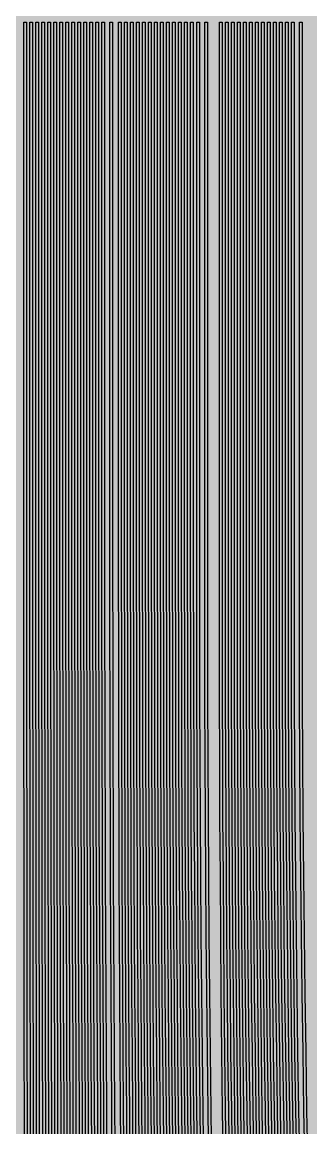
# Model space of a CAD drawing. Header units: metres. Extents: x -7231 to 10969, y -37556 to 1873.
# Drawn here: x 1692 to 1909, y -328 to 501 of the extents above; entities that cross this region are included whole.
import ezdxf

# ---------------------------------------------------------------- set-up
doc = ezdxf.new("R2010")
doc.units = ezdxf.units.M
doc.layers.add('Metal1', color=4, linetype='CONTINUOUS')
doc.layers.add('Polyimide', color=7, linetype='CONTINUOUS')

msp = doc.modelspace()

# ---------------------------------------------------------------- hatches: boundary and pattern name
at = {"layer": 'Polyimide'}
msp.add_hatch(color=7, dxfattribs=at).paths.add_polyline_path([(4065.69, -468), (4066.67, -501.99), (4068.51, -535.99), (4071.41, -569.99), (4075.54, -603.99), (4081.04, -637.99), (4088.01, -671.99), (4096.52, -705.98), (4106.62, -739.98), (4118.33, -773.98), (4131.63, -807.98), (4146.49, -841.98), (4162.87, -875.98), (4180.68, -909.97), (4199.83, -943.97), (4220.22, -977.97), (4241.73, -1011.97), (4264.21, -1045.97), (4287.52, -1079.96), (4311.51, -1113.96), (4336.01, -1147.96), (4360.86, -1181.96), (4385.88, -1215.96), (4410.89, -1249.96), (4435.74, -1283.95), (4460.24, -1317.95), (4484.23, -1351.95), (4507.54, -1385.95), (4530.02, -1419.95), (4551.53, -1453.94), (4571.92, -1487.94), (4591.07, -1521.94), (4608.88, -1555.94), (4625.26, -1589.94), (4640.12, -1623.94), (4653.42, -1657.93), (4665.13, -1691.93), (4675.23, -1725.93), (4683.74, -1759.93), (4690.71, -1793.93), (4696.21, -1827.93), (4700.34, -1861.92), (4703.24, -1895.92), (4705.08, -1929.92), (4706.06, -1963.92), (4706.44, -1997.92), (4706.5, -2031.91), (4706.5, -4793.02), (4709.95, -4838.39), (4720.22, -4882.71), (4737.08, -4924.98), (4760.13, -4964.2), (4788.85, -4999.49), (4822.58, -5030.03), (4860.53, -5055.12), (4901.85, -5074.18), (4901.85, -5074.18), (4970.68, -5105.23), (5034.7, -5145.26), (5092.76, -5193.54), (5143.8, -5249.19), (5186.89, -5311.2), (5221.24, -5378.44), (5246.23, -5449.69), (5261.41, -5523.66), (5266.5, -5599), (5261.41, -5674.34), (5246.23, -5748.31), (5221.24, -5819.56), (5186.89, -5886.8), (5143.8, -5948.81), (5092.76, -6004.46), (5034.7, -6052.74), (4970.68, -6092.77), (4901.85, -6123.82), (4860.53, -6142.88), (4822.58, -6167.97), (4788.85, -6198.51), (4760.13, -6233.8), (4737.08, -6273.02), (4720.22, -6315.29), (4709.95, -6359.61), (4706.5, -6404.98), (4706.5, -9221.52), (4709.95, -9266.88), (4720.22, -9311.21), (4737.08, -9353.47), (4760.13, -9392.7), (4788.85, -9427.98), (4822.58, -9458.52), (4860.53, -9483.61), (4901.85, -9502.67), (4970.68, -9533.72), (5034.7, -9573.75), (5092.76, -9622.03), (5143.8, -9677.68), (5186.89, -9739.69), (5221.24, -9806.94), (5246.23, -9878.19), (5261.41, -9952.16), (5266.5, -10027.49), (5261.41, -10102.83), (5246.23, -10176.8), (5221.24, -10248.05), (5186.89, -10315.3), (5143.8, -10377.31), (5092.76, -10432.96), (5034.7, -10481.24), (4970.68, -10521.27), (4901.85, -10552.32), (4860.53, -10571.38), (4822.58, -10596.46), (4788.85, -10627), (4760.13, -10662.29), (4737.08, -10701.52), (4720.22, -10743.78), (4709.95, -10788.1), (4706.5, -10833.47), (4706.5, -13650.01), (4709.95, -13695.38), (4720.22, -13739.7), (4737.08, -13781.96), (4760.13, -13821.19), (4788.85, -13856.48), (4822.58, -13887.02), (4860.53, -13912.11), (4901.85, -13931.17), (4970.68, -13962.22), (5034.7, -14002.25), (5092.76, -14050.53), (5143.8, -14106.18), (5186.89, -14168.19), (5221.24, -14235.43), (5246.23, -14306.68), (5261.41, -14380.65), (5266.5, -14455.99), (5261.41, -14531.33), (5246.23, -14605.29), (5221.24, -14676.55), (5186.89, -14743.79), (5143.8, -14805.8), (5092.76, -14861.45), (5034.7, -14909.73), (4970.68, -14949.76), (4901.85, -14980.81), (4860.53, -14999.87), (4822.58, -15024.96), (4788.85, -15055.5), (4760.13, -15090.79), (4737.08, -15130.01), (4720.22, -15172.27), (4709.95, -15216.6), (4706.5, -15261.97), (4706.5, -15455.99), (4720.95, -15750.04), (4764.14, -16041.26), (4835.68, -16326.84), (4934.86, -16604.04), (5060.74, -16870.18), (5212.09, -17122.7), (5387.47, -17359.17), (5585.18, -17577.31), (5803.32, -17775.02), (6039.79, -17950.4), (6292.31, -18101.75), (6558.45, -18227.63), (6835.65, -18326.81), (7121.23, -18398.34), (7412.45, -18441.54), (7706.5, -18455.99), (9969.01, -18455.99), (10047.42, -18459.84), (10125.08, -18471.36), (10201.23, -18490.44), (10275.15, -18516.89), (10346.12, -18550.45), (10413.46, -18590.81), (10476.52, -18637.58), (10534.69, -18690.3), (10587.41, -18748.47), (10634.18, -18811.53), (10674.54, -18878.87), (10708.11, -18949.84), (10734.56, -19023.76), (10753.63, -19099.92), (10765.15, -19177.58), (10769.01, -19255.99), (10769.01, -20895.8), (10730.24, -20951.41), (10694.6, -21009.08), (10662.21, -21068.63), (10633.17, -21129.89), (10607.55, -21192.66), (10585.45, -21256.74), (10566.93, -21321.96), (10552.05, -21388.09), (10540.84, -21454.95), (10533.35, -21522.33), (10529.6, -21590.02), (10529.6, -21657.81), (10533.35, -21725.5), (10540.84, -21792.87), (10552.05, -21859.73), (10566.93, -21925.87), (10585.45, -21991.08), (10607.55, -22055.17), (10633.17, -22117.94), (10662.21, -22179.19), (10694.6, -22238.74), (10730.24, -22296.41), (10769.01, -22352.03), (10769.01, -32454.24), (10728.74, -32510.49), (10691.72, -32568.92), (10658.05, -32629.35), (10627.85, -32691.58), (10601.2, -32755.42), (10578.21, -32820.67), (10558.93, -32887.1), (10543.44, -32954.52), (10531.77, -33022.71), (10523.97, -33091.44), (10520.07, -33160.51), (10520.07, -33229.69), (10523.97, -33298.75), (10531.77, -33367.49), (10543.44, -33435.67), (10558.93, -33503.09), (10578.21, -33569.53), (10601.2, -33634.77), (10627.85, -33698.61), (10658.05, -33760.85), (10691.72, -33821.28), (10728.74, -33879.71), (10769.01, -33935.96), (10769.01, -36556), (10765.15, -36634.41), (10753.63, -36712.07), (10734.56, -36788.23), (10708.11, -36862.15), (10674.54, -36933.12), (10634.18, -37000.46), (10587.41, -37063.51), (10534.69, -37121.69), (10476.52, -37174.41), (10413.46, -37221.18), (10346.12, -37261.54), (10275.15, -37295.1), (10201.23, -37321.55), (10125.08, -37340.63), (10047.42, -37352.15), (9969.01, -37356), (-6231.01, -37356), (-6309.42, -37352.15), (-6387.08, -37340.63), (-6463.23, -37321.55), (-6537.15, -37295.1), (-6608.12, -37261.54), (-6675.46, -37221.18), (-6738.52, -37174.41), (-6796.69, -37121.69), (-6849.41, -37063.51), (-6896.18, -37000.46), (-6936.54, -36933.12), (-6970.11, -36862.15), (-6996.56, -36788.23), (-7015.63, -36712.07), (-7027.15, -36634.41), (-7031.01, -36556), (-7031.01, -33936), (-6990.74, -33879.75), (-6953.7, -33821.31), (-6920.03, -33760.88), (-6889.82, -33698.64), (-6863.18, -33634.8), (-6840.18, -33569.55), (-6820.9, -33503.11), (-6805.4, -33435.69), (-6793.74, -33367.49), (-6785.94, -33298.75), (-6782.03, -33229.68), (-6782.03, -33160.5), (-6785.94, -33091.43), (-6793.74, -33022.69), (-6805.4, -32954.5), (-6820.9, -32887.07), (-6840.18, -32820.63), (-6863.18, -32755.39), (-6889.82, -32691.54), (-6920.03, -32629.3), (-6953.7, -32568.87), (-6990.74, -32510.43), (-7031.01, -32454.18), (-7031.01, -22364.83), (-6990.74, -22308.58), (-6953.7, -22250.14), (-6920.03, -22189.71), (-6889.82, -22127.47), (-6863.18, -22063.62), (-6840.18, -21998.38), (-6820.9, -21931.94), (-6805.4, -21864.51), (-6793.74, -21796.32), (-6785.94, -21727.58), (-6782.03, -21658.51), (-6782.03, -21589.33), (-6785.94, -21520.26), (-6793.74, -21451.52), (-6805.4, -21383.32), (-6820.9, -21315.9), (-6840.18, -21249.46), (-6863.18, -21184.21), (-6889.82, -21120.37), (-6920.03, -21058.13), (-6953.7, -20997.7), (-6990.74, -20939.26), (-7031.01, -20883.01), (-7031.01, -19255.99), (-7027.15, -19177.58), (-7015.63, -19099.92), (-6996.56, -19023.76), (-6970.11, -18949.84), (-6936.54, -18878.87), (-6896.18, -18811.53), (-6849.41, -18748.47), (-6796.69, -18690.3), (-6738.52, -18637.58), (-6675.46, -18590.81), (-6608.12, -18550.45), (-6537.15, -18516.89), (-6463.23, -18490.44), (-6387.08, -18471.36), (-6309.42, -18459.84), (-6231.01, -18455.99), (-3968.5, -18455.99), (-3674.45, -18441.54), (-3383.23, -18398.34), (-3097.65, -18326.81), (-2820.45, -18227.63), (-2554.31, -18101.75), (-2301.79, -17950.4), (-2065.32, -17775.02), (-1847.18, -17577.31), (-1649.47, -17359.17), (-1474.09, -17122.7), (-1322.74, -16870.18), (-1196.86, -16604.04), (-1097.68, -16326.84), (-1026.14, -16041.26), (-982.95, -15750.04), (-968.5, -15455.99), (-968.5, -15261.97), (-971.95, -15216.6), (-982.22, -15172.27), (-999.08, -15130.01), (-1022.13, -15090.79), (-1050.85, -15055.5), (-1084.58, -15024.96), (-1122.53, -14999.87), (-1163.85, -14980.81), (-1232.68, -14949.76), (-1296.7, -14909.73), (-1354.76, -14861.45), (-1405.8, -14805.8), (-1448.89, -14743.79), (-1483.24, -14676.55), (-1508.23, -14605.29), (-1523.41, -14531.33), (-1528.5, -14455.99), (-1523.41, -14380.65), (-1508.23, -14306.68), (-1483.24, -14235.43), (-1448.89, -14168.19), (-1405.8, -14106.18), (-1354.76, -14050.53), (-1296.7, -14002.25), (-1232.68, -13962.22), (-1163.85, -13931.17), (-1122.53, -13912.11), (-1084.58, -13887.02), (-1050.85, -13856.48), (-1022.13, -13821.19), (-999.08, -13781.96), (-982.22, -13739.7), (-971.95, -13695.38), (-968.5, -13650.01), (-968.5, -12309.64), (-971.95, -12264.27), (-982.22, -12219.94), (-999.08, -12177.68), (-1022.13, -12138.46), (-1050.85, -12103.17), (-1084.58, -12072.63), (-1122.53, -12047.54), (-1163.85, -12028.48), (-1232.68, -11997.43), (-1296.7, -11957.4), (-1354.76, -11909.12), (-1405.8, -11853.47), (-1448.89, -11791.46), (-1483.24, -11724.22), (-1508.23, -11652.96), (-1523.41, -11579), (-1528.5, -11503.66), (-1523.41, -11428.32), (-1508.23, -11354.35), (-1483.24, -11283.1), (-1448.89, -11215.86), (-1405.8, -11153.85), (-1354.76, -11098.2), (-1296.7, -11049.92), (-1232.68, -11009.89), (-1163.85, -10978.84), (-1122.53, -10959.78), (-1084.58, -10934.69), (-1050.85, -10904.15), (-1022.13, -10868.86), (-999.08, -10829.63), (-982.22, -10787.37), (-971.95, -10743.05), (-968.5, -10697.68), (-968.5, -9357.31), (-971.95, -9311.94), (-982.22, -9267.62), (-999.08, -9225.35), (-1022.13, -9186.13), (-1050.85, -9150.84), (-1084.58, -9120.3), (-1122.53, -9095.21), (-1163.85, -9076.15), (-1163.85, -9076.15), (-1232.68, -9045.1), (-1296.7, -9005.07), (-1354.76, -8956.79), (-1405.8, -8901.14), (-1448.89, -8839.13), (-1483.24, -8771.89), (-1508.23, -8700.64), (-1523.41, -8626.67), (-1528.5, -8551.33), (-1523.41, -8475.99), (-1508.23, -8402.02), (-1483.24, -8330.77), (-1448.89, -8263.53), (-1405.8, -8201.52), (-1354.76, -8145.87), (-1296.7, -8097.59), (-1232.68, -8057.56), (-1163.85, -8026.51), (-1163.85, -8026.51), (-1122.53, -8007.45), (-1084.58, -7982.36), (-1050.85, -7951.82), (-1022.13, -7916.53), (-999.08, -7877.31), (-982.22, -7835.04), (-971.95, -7790.72), (-968.5, -7745.35), (-968.5, -6404.98), (-971.95, -6359.61), (-982.22, -6315.29), (-999.08, -6273.02), (-1022.13, -6233.8), (-1050.85, -6198.51), (-1084.58, -6167.97), (-1122.53, -6142.88), (-1163.85, -6123.82), (-1163.85, -6123.82), (-1232.68, -6092.77), (-1296.7, -6052.74), (-1354.76, -6004.46), (-1405.8, -5948.81), (-1448.89, -5886.8), (-1483.24, -5819.56), (-1508.23, -5748.31), (-1523.41, -5674.34), (-1528.5, -5599), (-1523.41, -5523.66), (-1508.23, -5449.69), (-1483.24, -5378.44), (-1448.89, -5311.2), (-1405.8, -5249.19), (-1354.76, -5193.54), (-1296.7, -5145.26), (-1232.68, -5105.23), (-1163.85, -5074.18), (-1163.85, -5074.18), (-1122.53, -5055.12), (-1084.58, -5030.03), (-1050.85, -4999.49), (-1022.13, -4964.2), (-999.08, -4924.98), (-982.22, -4882.71), (-971.95, -4838.39), (-968.5, -4793.02), (-968.5, -2031.91), (-968.44, -1997.92), (-968.06, -1963.92), (-967.05, -1929.92), (-965.18, -1895.92), (-962.22, -1861.92), (-958.01, -1827.93), (-952.41, -1793.93), (-945.31, -1759.93), (-936.64, -1725.93), (-926.35, -1691.93), (-914.43, -1657.93), (-900.88, -1623.94), (-885.74, -1589.94), (-869.05, -1555.94), (-850.91, -1521.94), (-831.4, -1487.94), (-810.63, -1453.94), (-788.72, -1419.95), (-765.82, -1385.95), (-742.07, -1351.95), (-717.63, -1317.95), (-692.67, -1283.95), (-667.36, -1249.96), (-641.88, -1215.96), (-616.39, -1181.96), (-591.08, -1147.96), (-566.12, -1113.96), (-541.68, -1079.96), (-517.93, -1045.97), (-495.03, -1011.97), (-473.12, -977.97), (-452.35, -943.97), (-432.84, -909.97), (-414.7, -875.98), (-398.01, -841.98), (-382.87, -807.98), (-369.32, -773.98), (-357.4, -739.98), (-347.11, -705.98), (-338.44, -671.99), (-331.34, -637.99), (-325.74, -603.99), (-321.53, -569.99), (-318.57, -535.99), (-316.7, -501.99), (-315.69, -468), (-315.31, -434), (-315.25, -400), (-315.25, 401), (-315.25, 451), (-315.25, 1644), (-270.25, 1644), (-270.03, 1637.13), (-269.35, 1630.29), (-268.23, 1623.52), (-266.67, 1616.82), (-264.68, 1610.25), (-262.26, 1603.82), (-259.42, 1597.56), (-256.18, 1591.5), (-252.55, 1585.67), (-248.55, 1580.08), (-244.19, 1574.77), (-239.5, 1569.75), (-234.48, 1565.06), (-229.17, 1560.7), (-223.58, 1556.7), (-217.75, 1553.07), (-211.69, 1549.83), (-205.43, 1546.99), (-199, 1544.57), (-192.43, 1542.58), (-185.73, 1541.02), (-178.96, 1539.9), (-172.12, 1539.22), (-165.25, 1539), (-158.38, 1539.22), (-151.54, 1539.9), (-144.77, 1541.02), (-138.07, 1542.58), (-131.5, 1544.57), (-125.07, 1546.99), (-118.81, 1549.83), (-112.75, 1553.07), (-106.92, 1556.7), (-101.33, 1560.7), (-96.02, 1565.06), (-91, 1569.75), (-86.31, 1574.77), (-81.95, 1580.08), (-77.95, 1585.67), (-74.32, 1591.5), (-71.08, 1597.56), (-68.24, 1603.82), (-65.82, 1610.25), (-63.83, 1616.82), (-62.27, 1623.52), (-61.15, 1630.29), (-60.47, 1637.13), (-60.25, 1644), (1853, 1644), (1853, 1573), (3815.25, 1573), (3815.46, 1579.54), (3816.11, 1586.05), (3817.17, 1592.51), (3818.66, 1598.88), (3820.56, 1605.14), (3822.86, 1611.27), (3825.56, 1617.23), (3828.65, 1623), (3832.1, 1628.56), (3835.91, 1633.88), (3840.07, 1638.93), (3844.54, 1643.71), (3849.32, 1648.18), (3854.37, 1652.34), (3859.69, 1656.15), (3865.25, 1659.6), (3871.02, 1662.69), (3876.98, 1665.39), (3883.11, 1667.69), (3889.37, 1669.59), (3895.74, 1671.08), (3902.2, 1672.14), (3908.71, 1672.79), (3915.25, 1673), (3921.79, 1672.79), (3928.3, 1672.14), (3934.76, 1671.08), (3941.13, 1669.59), (3947.39, 1667.69), (3953.52, 1665.39), (3959.48, 1662.69), (3965.25, 1659.6), (3970.81, 1656.15), (3976.13, 1652.34), (3981.18, 1648.18), (3985.96, 1643.71), (3990.43, 1638.93), (3994.59, 1633.88), (3998.4, 1628.56), (4001.85, 1623), (4004.94, 1617.23), (4007.64, 1611.27), (4009.94, 1605.14), (4011.84, 1598.88), (4013.33, 1592.51), (4014.39, 1586.05), (4015.04, 1579.54), (4015.25, 1573), (4065.25, 1573), (4065.25, 451), (4065.25, 401), (4065.25, -400), (4065.31, -434), (4065.69, -468)])

# ---------------------------------------------------------------- linework, layer by layer
at = {"layer": 'Metal1'}
for points in [[(1694.15, -359.19), (1694.07, -315.17), (1694.01, -271.15), (1693.95, -227.13), (1693.89, -183.12), (1693.85, -139.1), (1693.81, -95.08), (1693.79, -51.06), (1693.77, -7.04), (1693.75, 36.98), (1693.75, 81), (1693.75, 501), (1695.75, 501), (1695.75, 81), (1695.75, 36.98), (1695.77, -7.04), (1695.79, -51.06), (1695.81, -95.08), (1695.85, -139.09), (1695.89, -183.11), (1695.95, -227.13), (1696.01, -271.15), (1696.07, -315.17), (1696.15, -359.19)], [(1698.75, -359.19), (1698.66, -315.17), (1698.57, -271.15), (1698.5, -227.13), (1698.43, -183.12), (1698.38, -139.1), (1698.33, -95.08), (1698.3, -51.06), (1698.27, -7.04), (1698.26, 36.98), (1698.25, 81), (1698.25, 501), (1700.25, 501), (1700.25, 81), (1700.26, 36.98), (1700.27, -7.04), (1700.3, -51.06), (1700.33, -95.08), (1700.38, -139.09), (1700.43, -183.11), (1700.5, -227.13), (1700.57, -271.15), (1700.66, -315.17), (1700.75, -359.19)], [(1703.36, -359.19), (1703.24, -315.17), (1703.14, -271.15), (1703.05, -227.14), (1702.97, -183.12), (1702.9, -139.1), (1702.85, -95.08), (1702.8, -51.06), (1702.77, -7.04), (1702.76, 36.98), (1702.75, 81), (1702.75, 501), (1704.75, 501), (1704.75, 81), (1704.76, 36.98), (1704.77, -7.04), (1704.8, -51.06), (1704.85, -95.08), (1704.9, -139.09), (1704.97, -183.11), (1705.05, -227.13), (1705.14, -271.15), (1705.24, -315.17), (1705.36, -359.19)], [(1707.96, -359.19), (1707.82, -315.17), (1707.7, -271.16), (1707.6, -227.14), (1707.5, -183.12), (1707.43, -139.1), (1707.36, -95.08), (1707.31, -51.06), (1707.28, -7.04), (1707.26, 36.98), (1707.25, 81), (1707.25, 501), (1709.25, 501), (1709.25, 81), (1709.26, 36.98), (1709.28, -7.04), (1709.31, -51.06), (1709.36, -95.07), (1709.43, -139.09), (1709.5, -183.11), (1709.6, -227.13), (1709.7, -271.15), (1709.82, -315.17), (1709.96, -359.19)], [(1712.56, -359.19), (1712.41, -315.17), (1712.27, -271.16), (1712.15, -227.14), (1712.04, -183.12), (1711.95, -139.1), (1711.88, -95.08), (1711.82, -51.06), (1711.78, -7.04), (1711.76, 36.98), (1711.75, 81), (1711.75, 501), (1713.75, 501), (1713.75, 81), (1713.76, 36.98), (1713.78, -7.04), (1713.82, -51.06), (1713.88, -95.07), (1713.95, -139.09), (1714.04, -183.11), (1714.15, -227.13), (1714.27, -271.15), (1714.41, -315.17), (1714.56, -359.19)], [(1717.16, -359.19), (1716.99, -315.18), (1716.83, -271.16), (1716.7, -227.14), (1716.58, -183.12), (1716.48, -139.1), (1716.4, -95.08), (1716.33, -51.06), (1716.29, -7.04), (1716.26, 36.98), (1716.25, 81), (1716.25, 501), (1718.25, 501), (1718.25, 81), (1718.26, 36.98), (1718.29, -7.04), (1718.33, -51.06), (1718.4, -95.07), (1718.48, -139.09), (1718.58, -183.11), (1718.7, -227.13), (1718.83, -271.15), (1718.99, -315.17), (1719.16, -359.19)], [(1721.77, -359.2), (1721.57, -315.18), (1721.4, -271.16), (1721.25, -227.14), (1721.11, -183.12), (1721, -139.1), (1720.91, -95.08), (1720.84, -51.06), (1720.79, -7.04), (1720.76, 36.98), (1720.75, 81), (1720.75, 501), (1722.75, 501), (1722.75, 81), (1722.76, 36.98), (1722.79, -7.04), (1722.84, -51.06), (1722.91, -95.07), (1723, -139.09), (1723.11, -183.11), (1723.25, -227.13), (1723.4, -271.15), (1723.57, -315.17), (1723.77, -359.19)], [(1726.37, -359.2), (1726.15, -315.18), (1725.96, -271.16), (1725.8, -227.14), (1725.65, -183.12), (1725.53, -139.1), (1725.43, -95.08), (1725.35, -51.06), (1725.29, -7.04), (1725.26, 36.98), (1725.25, 81), (1725.25, 501), (1727.25, 501), (1727.25, 81), (1727.26, 36.98), (1727.29, -7.04), (1727.35, -51.06), (1727.43, -95.07), (1727.53, -139.09), (1727.65, -183.11), (1727.8, -227.13), (1727.96, -271.15), (1728.15, -315.17), (1728.37, -359.19)], [(1730.97, -359.2), (1730.74, -315.18), (1730.53, -271.16), (1730.35, -227.14), (1730.19, -183.12), (1730.05, -139.1), (1729.94, -95.08), (1729.86, -51.06), (1729.8, -7.04), (1729.76, 36.98), (1729.75, 81), (1729.75, 501), (1731.75, 501), (1731.75, 81), (1731.76, 36.98), (1731.8, -7.04), (1731.86, -51.06), (1731.94, -95.07), (1732.05, -139.09), (1732.19, -183.11), (1732.35, -227.13), (1732.53, -271.15), (1732.74, -315.17), (1732.97, -359.18)], [(1735.57, -359.2), (1735.32, -315.18), (1735.1, -271.16), (1734.9, -227.14), (1734.73, -183.12), (1734.58, -139.1), (1734.46, -95.08), (1734.37, -51.06), (1734.3, -7.04), (1734.26, 36.98), (1734.25, 81), (1734.25, 501), (1736.25, 501), (1736.25, 81), (1736.26, 36.98), (1736.3, -7.04), (1736.37, -51.06), (1736.46, -95.07), (1736.58, -139.09), (1736.73, -183.11), (1736.9, -227.13), (1737.1, -271.15), (1737.32, -315.17), (1737.57, -359.18)], [(1740.18, -359.2), (1739.9, -315.18), (1739.66, -271.16), (1739.45, -227.14), (1739.26, -183.12), (1739.11, -139.1), (1738.98, -95.08), (1738.88, -51.06), (1738.81, -7.04), (1738.76, 36.98), (1738.75, 81), (1738.75, 501), (1740.75, 501), (1740.75, 81), (1740.76, 36.98), (1740.81, -7.04), (1740.88, -51.06), (1740.98, -95.07), (1741.11, -139.09), (1741.26, -183.11), (1741.45, -227.13), (1741.66, -271.15), (1741.9, -315.17), (1742.18, -359.18)], [(1744.78, -359.2), (1744.49, -315.18), (1744.23, -271.16), (1744, -227.14), (1743.8, -183.12), (1743.63, -139.1), (1743.49, -95.08), (1743.39, -51.06), (1743.31, -7.04), (1743.27, 36.98), (1743.25, 81), (1743.25, 501), (1745.25, 501), (1745.25, 81), (1745.27, 36.98), (1745.31, -7.04), (1745.39, -51.06), (1745.49, -95.07), (1745.63, -139.09), (1745.8, -183.11), (1746, -227.13), (1746.23, -271.15), (1746.49, -315.17), (1746.78, -359.18)], [(1749.38, -359.2), (1749.07, -315.18), (1748.79, -271.16), (1748.55, -227.14), (1748.34, -183.12), (1748.16, -139.1), (1748.01, -95.08), (1747.9, -51.06), (1747.82, -7.04), (1747.77, 36.98), (1747.75, 81), (1747.75, 501), (1749.75, 501), (1749.75, 81), (1749.77, 36.98), (1749.82, -7.04), (1749.9, -51.05), (1750.01, -95.07), (1750.16, -139.09), (1750.34, -183.11), (1750.55, -227.13), (1750.79, -271.15), (1751.07, -315.16), (1751.38, -359.18)], [(1753.98, -359.2), (1753.65, -315.18), (1753.36, -271.16), (1753.1, -227.14), (1752.87, -183.12), (1752.68, -139.1), (1752.53, -95.08), (1752.41, -51.06), (1752.32, -7.04), (1752.27, 36.98), (1752.25, 81), (1752.25, 501), (1754.25, 501), (1754.25, 81), (1754.27, 36.98), (1754.32, -7.04), (1754.41, -51.05), (1754.53, -95.07), (1754.68, -139.09), (1754.87, -183.11), (1755.1, -227.13), (1755.36, -271.15), (1755.65, -315.16), (1755.98, -359.18)], [(1760.02, -359.2), (1759.69, -315.18), (1759.38, -271.16), (1759.12, -227.14), (1758.89, -183.12), (1758.69, -139.1), (1758.53, -95.08), (1758.41, -51.06), (1758.32, -7.04), (1758.27, 36.98), (1758.25, 81), (1758.25, 501), (1760.25, 501), (1760.25, 81), (1760.27, 36.98), (1760.32, -7.04), (1760.41, -51.05), (1760.53, -95.07), (1760.69, -139.09), (1760.89, -183.11), (1761.12, -227.13), (1761.38, -271.15), (1761.69, -315.16), (1762.02, -359.18)], [(1766.54, -359.2), (1766.2, -315.18), (1765.9, -271.16), (1765.63, -227.14), (1765.39, -183.12), (1765.2, -139.1), (1765.04, -95.08), (1764.91, -51.06), (1764.82, -7.04), (1764.77, 36.98), (1764.75, 81), (1764.75, 501), (1766.75, 501), (1766.75, 81), (1766.77, 36.98), (1766.82, -7.04), (1766.91, -51.05), (1767.04, -95.07), (1767.2, -139.09), (1767.39, -183.11), (1767.63, -227.13), (1767.9, -271.15), (1768.2, -315.16), (1768.54, -359.18)], [(1771.15, -359.2), (1770.79, -315.18), (1770.46, -271.16), (1770.18, -227.14), (1769.93, -183.12), (1769.72, -139.1), (1769.55, -95.08), (1769.42, -51.06), (1769.33, -7.04), (1769.27, 36.98), (1769.25, 81), (1769.25, 501), (1771.25, 501), (1771.25, 81), (1771.27, 36.98), (1771.33, -7.04), (1771.42, -51.05), (1771.55, -95.07), (1771.72, -139.09), (1771.93, -183.11), (1772.18, -227.13), (1772.46, -271.15), (1772.79, -315.16), (1773.15, -359.18)], [(1775.75, -359.2), (1775.37, -315.18), (1775.03, -271.16), (1774.73, -227.14), (1774.47, -183.12), (1774.25, -139.1), (1774.07, -95.08), (1773.93, -51.06), (1773.83, -7.04), (1773.77, 36.98), (1773.75, 81), (1773.75, 501), (1775.75, 501), (1775.75, 81), (1775.77, 36.98), (1775.83, -7.04), (1775.93, -51.05), (1776.07, -95.07), (1776.25, -139.09), (1776.47, -183.11), (1776.73, -227.13), (1777.03, -271.15), (1777.37, -315.16), (1777.75, -359.18)], [(1780.35, -359.2), (1779.95, -315.18), (1779.59, -271.16), (1779.28, -227.14), (1779.01, -183.12), (1778.77, -139.1), (1778.59, -95.08), (1778.44, -51.06), (1778.33, -7.04), (1778.27, 36.98), (1778.25, 81), (1778.25, 501), (1780.25, 501), (1780.25, 81), (1780.27, 36.98), (1780.33, -7.04), (1780.44, -51.05), (1780.59, -95.07), (1780.77, -139.09), (1781.01, -183.11), (1781.28, -227.13), (1781.59, -271.14), (1781.95, -315.16), (1782.35, -359.18)], [(1784.96, -359.2), (1784.54, -315.18), (1784.16, -271.16), (1783.83, -227.14), (1783.54, -183.12), (1783.3, -139.1), (1783.1, -95.08), (1782.95, -51.06), (1782.84, -7.04), (1782.77, 36.98), (1782.75, 81), (1782.75, 501), (1784.75, 501), (1784.75, 81), (1784.77, 36.98), (1784.84, -7.04), (1784.95, -51.05), (1785.1, -95.07), (1785.3, -139.09), (1785.54, -183.11), (1785.83, -227.13), (1786.16, -271.14), (1786.53, -315.16), (1786.96, -359.18)], [(1789.56, -359.2), (1789.12, -315.18), (1788.73, -271.16), (1788.38, -227.14), (1788.08, -183.12), (1787.83, -139.1), (1787.62, -95.08), (1787.46, -51.06), (1787.34, -7.04), (1787.27, 36.98), (1787.25, 81), (1787.25, 501), (1789.25, 501), (1789.25, 81), (1789.27, 36.98), (1789.34, -7.04), (1789.46, -51.05), (1789.62, -95.07), (1789.83, -139.09), (1790.08, -183.11), (1790.38, -227.13), (1790.73, -271.14), (1791.12, -315.16), (1791.56, -359.18)], [(1794.16, -359.2), (1793.7, -315.18), (1793.29, -271.16), (1792.93, -227.14), (1792.62, -183.12), (1792.35, -139.1), (1792.13, -95.08), (1791.97, -51.06), (1791.85, -7.04), (1791.77, 36.98), (1791.75, 81), (1791.75, 501), (1793.75, 501), (1793.75, 81), (1793.77, 36.98), (1793.85, -7.04), (1793.97, -51.05), (1794.13, -95.07), (1794.35, -139.09), (1794.62, -183.11), (1794.93, -227.13), (1795.29, -271.14), (1795.7, -315.16), (1796.16, -359.18)], [(1798.76, -359.2), (1798.28, -315.18), (1797.86, -271.16), (1797.48, -227.14), (1797.15, -183.12), (1796.88, -139.1), (1796.65, -95.08), (1796.48, -51.06), (1796.35, -7.04), (1796.28, 36.98), (1796.25, 81), (1796.25, 501), (1798.25, 501), (1798.25, 81), (1798.28, 36.98), (1798.35, -7.04), (1798.48, -51.05), (1798.65, -95.07), (1798.88, -139.09), (1799.15, -183.11), (1799.48, -227.13), (1799.86, -271.14), (1800.28, -315.16), (1800.76, -359.18)], [(1803.37, -359.2), (1802.87, -315.18), (1802.42, -271.16), (1802.03, -227.14), (1801.69, -183.12), (1801.4, -139.1), (1801.17, -95.08), (1800.98, -51.06), (1800.85, -7.04), (1800.78, 36.98), (1800.75, 81), (1800.75, 501), (1802.75, 501), (1802.75, 81), (1802.78, 36.98), (1802.85, -7.04), (1802.98, -51.05), (1803.17, -95.07), (1803.4, -139.09), (1803.69, -183.11), (1804.03, -227.13), (1804.42, -271.14), (1804.87, -315.16), (1805.37, -359.18)], [(1807.97, -359.2), (1807.45, -315.18), (1806.99, -271.16), (1806.58, -227.14), (1806.23, -183.12), (1805.93, -139.1), (1805.68, -95.08), (1805.49, -51.06), (1805.36, -7.04), (1805.28, 36.98), (1805.25, 81), (1805.25, 501), (1807.25, 501), (1807.25, 81), (1807.28, 36.98), (1807.36, -7.04), (1807.49, -51.05), (1807.68, -95.07), (1807.93, -139.09), (1808.23, -183.11), (1808.58, -227.12), (1808.99, -271.14), (1809.45, -315.16), (1809.97, -359.18)], [(1812.57, -359.2), (1812.03, -315.18), (1811.55, -271.16), (1811.13, -227.14), (1810.76, -183.12), (1810.45, -139.1), (1810.2, -95.08), (1810, -51.06), (1809.86, -7.04), (1809.78, 36.98), (1809.75, 81), (1809.75, 501), (1811.75, 501), (1811.75, 81), (1811.78, 36.98), (1811.86, -7.04), (1812, -51.05), (1812.2, -95.07), (1812.45, -139.09), (1812.76, -183.11), (1813.13, -227.12), (1813.55, -271.14), (1814.03, -315.16), (1814.57, -359.18)], [(1817.17, -359.2), (1816.62, -315.18), (1816.12, -271.16), (1815.68, -227.14), (1815.3, -183.12), (1814.98, -139.1), (1814.72, -95.08), (1814.51, -51.06), (1814.37, -7.04), (1814.28, 36.98), (1814.25, 81), (1814.25, 501), (1816.25, 501), (1816.25, 81), (1816.28, 36.98), (1816.37, -7.04), (1816.51, -51.05), (1816.72, -95.07), (1816.98, -139.09), (1817.3, -183.11), (1817.68, -227.12), (1818.12, -271.14), (1818.62, -315.16), (1819.17, -359.18)], [(1821.78, -359.2), (1821.2, -315.18), (1820.68, -271.16), (1820.23, -227.14), (1819.84, -183.12), (1819.5, -139.1), (1819.23, -95.08), (1819.02, -51.06), (1818.87, -7.04), (1818.78, 36.98), (1818.75, 81), (1818.75, 501), (1820.75, 501), (1820.75, 81), (1820.78, 36.98), (1820.87, -7.04), (1821.02, -51.05), (1821.23, -95.07), (1821.5, -139.09), (1821.84, -183.11), (1822.23, -227.12), (1822.68, -271.14), (1823.2, -315.16), (1823.78, -359.18)], [(1826.38, -359.2), (1825.78, -315.18), (1825.25, -271.16), (1824.78, -227.14), (1824.37, -183.12), (1824.03, -139.1), (1823.75, -95.08), (1823.53, -51.06), (1823.37, -7.04), (1823.28, 36.98), (1823.25, 81), (1823.25, 501), (1825.25, 501), (1825.25, 81), (1825.28, 36.98), (1825.37, -7.04), (1825.53, -51.05), (1825.75, -95.07), (1826.03, -139.09), (1826.37, -183.11), (1826.78, -227.12), (1827.25, -271.14), (1827.78, -315.16), (1828.38, -359.18)], [(1832.42, -359.21), (1831.82, -315.18), (1831.28, -271.16), (1830.8, -227.14), (1830.39, -183.12), (1830.04, -139.1), (1829.76, -95.08), (1829.53, -51.06), (1829.38, -7.04), (1829.28, 36.98), (1829.25, 81), (1829.25, 501), (1831.25, 501), (1831.25, 81), (1831.28, 36.98), (1831.38, -7.04), (1831.53, -51.05), (1831.76, -95.07), (1832.04, -139.09), (1832.39, -183.11), (1832.8, -227.12), (1833.28, -271.14), (1833.82, -315.16), (1834.42, -359.18)], [(1843.26, -359.2), (1842.68, -315.18), (1842.17, -271.16), (1841.72, -227.14), (1841.33, -183.12), (1841, -139.1), (1840.73, -95.08), (1840.52, -51.06), (1840.37, -7.04), (1840.28, 36.98), (1840.25, 81), (1840.25, 501), (1842.25, 501), (1842.25, 81), (1842.28, 36.98), (1842.37, -7.04), (1842.52, -51.05), (1842.73, -95.07), (1843, -139.09), (1843.33, -183.11), (1843.72, -227.12), (1844.17, -271.14), (1844.68, -315.16), (1845.26, -359.18)], [(1847.86, -359.2), (1847.27, -315.18), (1846.74, -271.16), (1846.27, -227.14), (1845.87, -183.12), (1845.53, -139.1), (1845.25, -95.08), (1845.03, -51.06), (1844.87, -7.04), (1844.78, 36.98), (1844.75, 81), (1844.75, 501), (1846.75, 501), (1846.75, 81), (1846.78, 36.98), (1846.87, -7.04), (1847.03, -51.05), (1847.25, -95.07), (1847.53, -139.09), (1847.87, -183.11), (1848.27, -227.12), (1848.74, -271.14), (1849.27, -315.16), (1849.86, -359.18)], [(1852.46, -359.21), (1851.85, -315.18), (1851.3, -271.16), (1850.82, -227.14), (1850.4, -183.12), (1850.05, -139.1), (1849.76, -95.08), (1849.54, -51.06), (1849.38, -7.04), (1849.28, 36.98), (1849.25, 81), (1849.25, 501), (1851.25, 501), (1851.25, 81), (1851.28, 36.98), (1851.38, -7.04), (1851.54, -51.05), (1851.76, -95.07), (1852.05, -139.09), (1852.4, -183.11), (1852.82, -227.12), (1853.3, -271.14), (1853.85, -315.16), (1854.46, -359.18)], [(1857.06, -359.21), (1856.43, -315.19), (1855.87, -271.16), (1855.37, -227.14), (1854.94, -183.12), (1854.58, -139.1), (1854.28, -95.08), (1854.05, -51.06), (1853.88, -7.04), (1853.78, 36.98), (1853.75, 81), (1853.75, 501), (1855.75, 501), (1855.75, 81), (1855.78, 36.98), (1855.88, -7.04), (1856.05, -51.05), (1856.28, -95.07), (1856.58, -139.09), (1856.94, -183.11), (1857.37, -227.12), (1857.87, -271.14), (1858.43, -315.16), (1859.06, -359.18)], [(1861.67, -359.21), (1861.01, -315.19), (1860.43, -271.16), (1859.92, -227.14), (1859.48, -183.12), (1859.1, -139.1), (1858.8, -95.08), (1858.56, -51.06), (1858.39, -7.04), (1858.28, 36.98), (1858.25, 81), (1858.25, 501), (1860.25, 501), (1860.25, 81), (1860.28, 36.98), (1860.39, -7.04), (1860.56, -51.05), (1860.8, -95.07), (1861.1, -139.09), (1861.48, -183.11), (1861.92, -227.12), (1862.43, -271.14), (1863.01, -315.16), (1863.67, -359.17)], [(1866.27, -359.21), (1865.6, -315.19), (1865, -271.17), (1864.47, -227.14), (1864.01, -183.12), (1863.63, -139.1), (1863.31, -95.08), (1863.07, -51.06), (1862.89, -7.04), (1862.79, 36.98), (1862.75, 81), (1862.75, 501), (1864.75, 501), (1864.75, 81), (1864.79, 36.98), (1864.89, -7.04), (1865.07, -51.05), (1865.31, -95.07), (1865.63, -139.09), (1866.01, -183.1), (1866.47, -227.12), (1867, -271.14), (1867.6, -315.16), (1868.27, -359.17)], [(1870.87, -359.21), (1870.18, -315.19), (1869.56, -271.17), (1869.02, -227.14), (1868.55, -183.12), (1868.15, -139.1), (1867.83, -95.08), (1867.58, -51.06), (1867.39, -7.04), (1867.29, 36.98), (1867.25, 81), (1867.25, 501), (1869.25, 501), (1869.25, 81), (1869.29, 36.98), (1869.39, -7.04), (1869.58, -51.05), (1869.83, -95.07), (1870.15, -139.09), (1870.55, -183.1), (1871.02, -227.12), (1871.56, -271.14), (1872.18, -315.16), (1872.87, -359.17)], [(1875.47, -359.21), (1874.76, -315.19), (1874.13, -271.17), (1873.57, -227.15), (1873.09, -183.12), (1872.68, -139.1), (1872.34, -95.08), (1872.08, -51.06), (1871.9, -7.04), (1871.79, 36.98), (1871.75, 81), (1871.75, 501), (1873.75, 501), (1873.75, 81), (1873.79, 36.98), (1873.9, -7.04), (1874.08, -51.05), (1874.34, -95.07), (1874.68, -139.09), (1875.09, -183.1), (1875.57, -227.12), (1876.13, -271.14), (1876.76, -315.16), (1877.47, -359.17)], [(1880.08, -359.21), (1879.35, -315.19), (1878.7, -271.17), (1878.12, -227.15), (1877.62, -183.12), (1877.2, -139.1), (1876.86, -95.08), (1876.59, -51.06), (1876.4, -7.04), (1876.29, 36.98), (1876.25, 81), (1876.25, 501), (1878.25, 501), (1878.25, 81), (1878.29, 36.98), (1878.4, -7.04), (1878.59, -51.05), (1878.86, -95.07), (1879.2, -139.09), (1879.62, -183.1), (1880.12, -227.12), (1880.7, -271.14), (1881.35, -315.16), (1882.08, -359.17)], [(1884.68, -359.21), (1883.93, -315.19), (1883.26, -271.17), (1882.67, -227.15), (1882.16, -183.13), (1881.73, -139.1), (1881.38, -95.08), (1881.1, -51.06), (1880.91, -7.04), (1880.79, 36.98), (1880.75, 81), (1880.75, 501), (1882.75, 501), (1882.75, 81), (1882.79, 36.98), (1882.91, -7.04), (1883.1, -51.05), (1883.38, -95.07), (1883.73, -139.09), (1884.16, -183.1), (1884.67, -227.12), (1885.26, -271.14), (1885.93, -315.16), (1886.68, -359.17)], [(1889.28, -359.21), (1888.51, -315.19), (1887.83, -271.17), (1887.22, -227.15), (1886.7, -183.13), (1886.26, -139.1), (1885.89, -95.08), (1885.61, -51.06), (1885.41, -7.04), (1885.29, 36.98), (1885.25, 81), (1885.25, 501), (1887.25, 501), (1887.25, 81), (1887.29, 36.98), (1887.41, -7.03), (1887.61, -51.05), (1887.89, -95.07), (1888.26, -139.09), (1888.7, -183.1), (1889.22, -227.12), (1889.83, -271.14), (1890.51, -315.15), (1891.28, -359.17)], [(1893.88, -359.21), (1893.1, -315.19), (1892.39, -271.17), (1891.77, -227.15), (1891.23, -183.13), (1890.78, -139.1), (1890.41, -95.08), (1890.12, -51.06), (1889.92, -7.04), (1889.79, 36.98), (1889.75, 81), (1889.75, 501), (1891.75, 501), (1891.75, 81), (1891.79, 36.98), (1891.92, -7.03), (1892.12, -51.05), (1892.41, -95.07), (1892.78, -139.09), (1893.23, -183.1), (1893.77, -227.12), (1894.39, -271.14), (1895.1, -315.15), (1895.88, -359.17)], [(1898.49, -359.21), (1897.68, -315.19), (1896.96, -271.17), (1896.32, -227.15), (1895.77, -183.13), (1895.31, -139.1), (1894.93, -95.08), (1894.63, -51.06), (1894.42, -7.04), (1894.29, 36.98), (1894.25, 81), (1894.25, 501), (1896.25, 501), (1896.25, 81), (1896.29, 36.98), (1896.42, -7.03), (1896.63, -51.05), (1896.93, -95.07), (1897.31, -139.09), (1897.77, -183.1), (1898.32, -227.12), (1898.96, -271.14), (1899.68, -315.15), (1900.49, -359.17)], [(1904.53, -359.21), (1903.71, -315.19), (1902.98, -271.17), (1902.34, -227.15), (1901.79, -183.13), (1901.32, -139.1), (1900.93, -95.08), (1900.63, -51.06), (1900.42, -7.04), (1900.29, 36.98), (1900.25, 81), (1900.25, 501), (1902.25, 501), (1902.25, 81), (1902.29, 36.98), (1902.42, -7.03), (1902.63, -51.05), (1902.93, -95.07), (1903.32, -139.09), (1903.79, -183.1), (1904.34, -227.12), (1904.98, -271.14), (1905.71, -315.15), (1906.53, -359.17)]]:
    msp.add_lwpolyline(points, dxfattribs=at)

doc.saveas('drawing.dxf')
